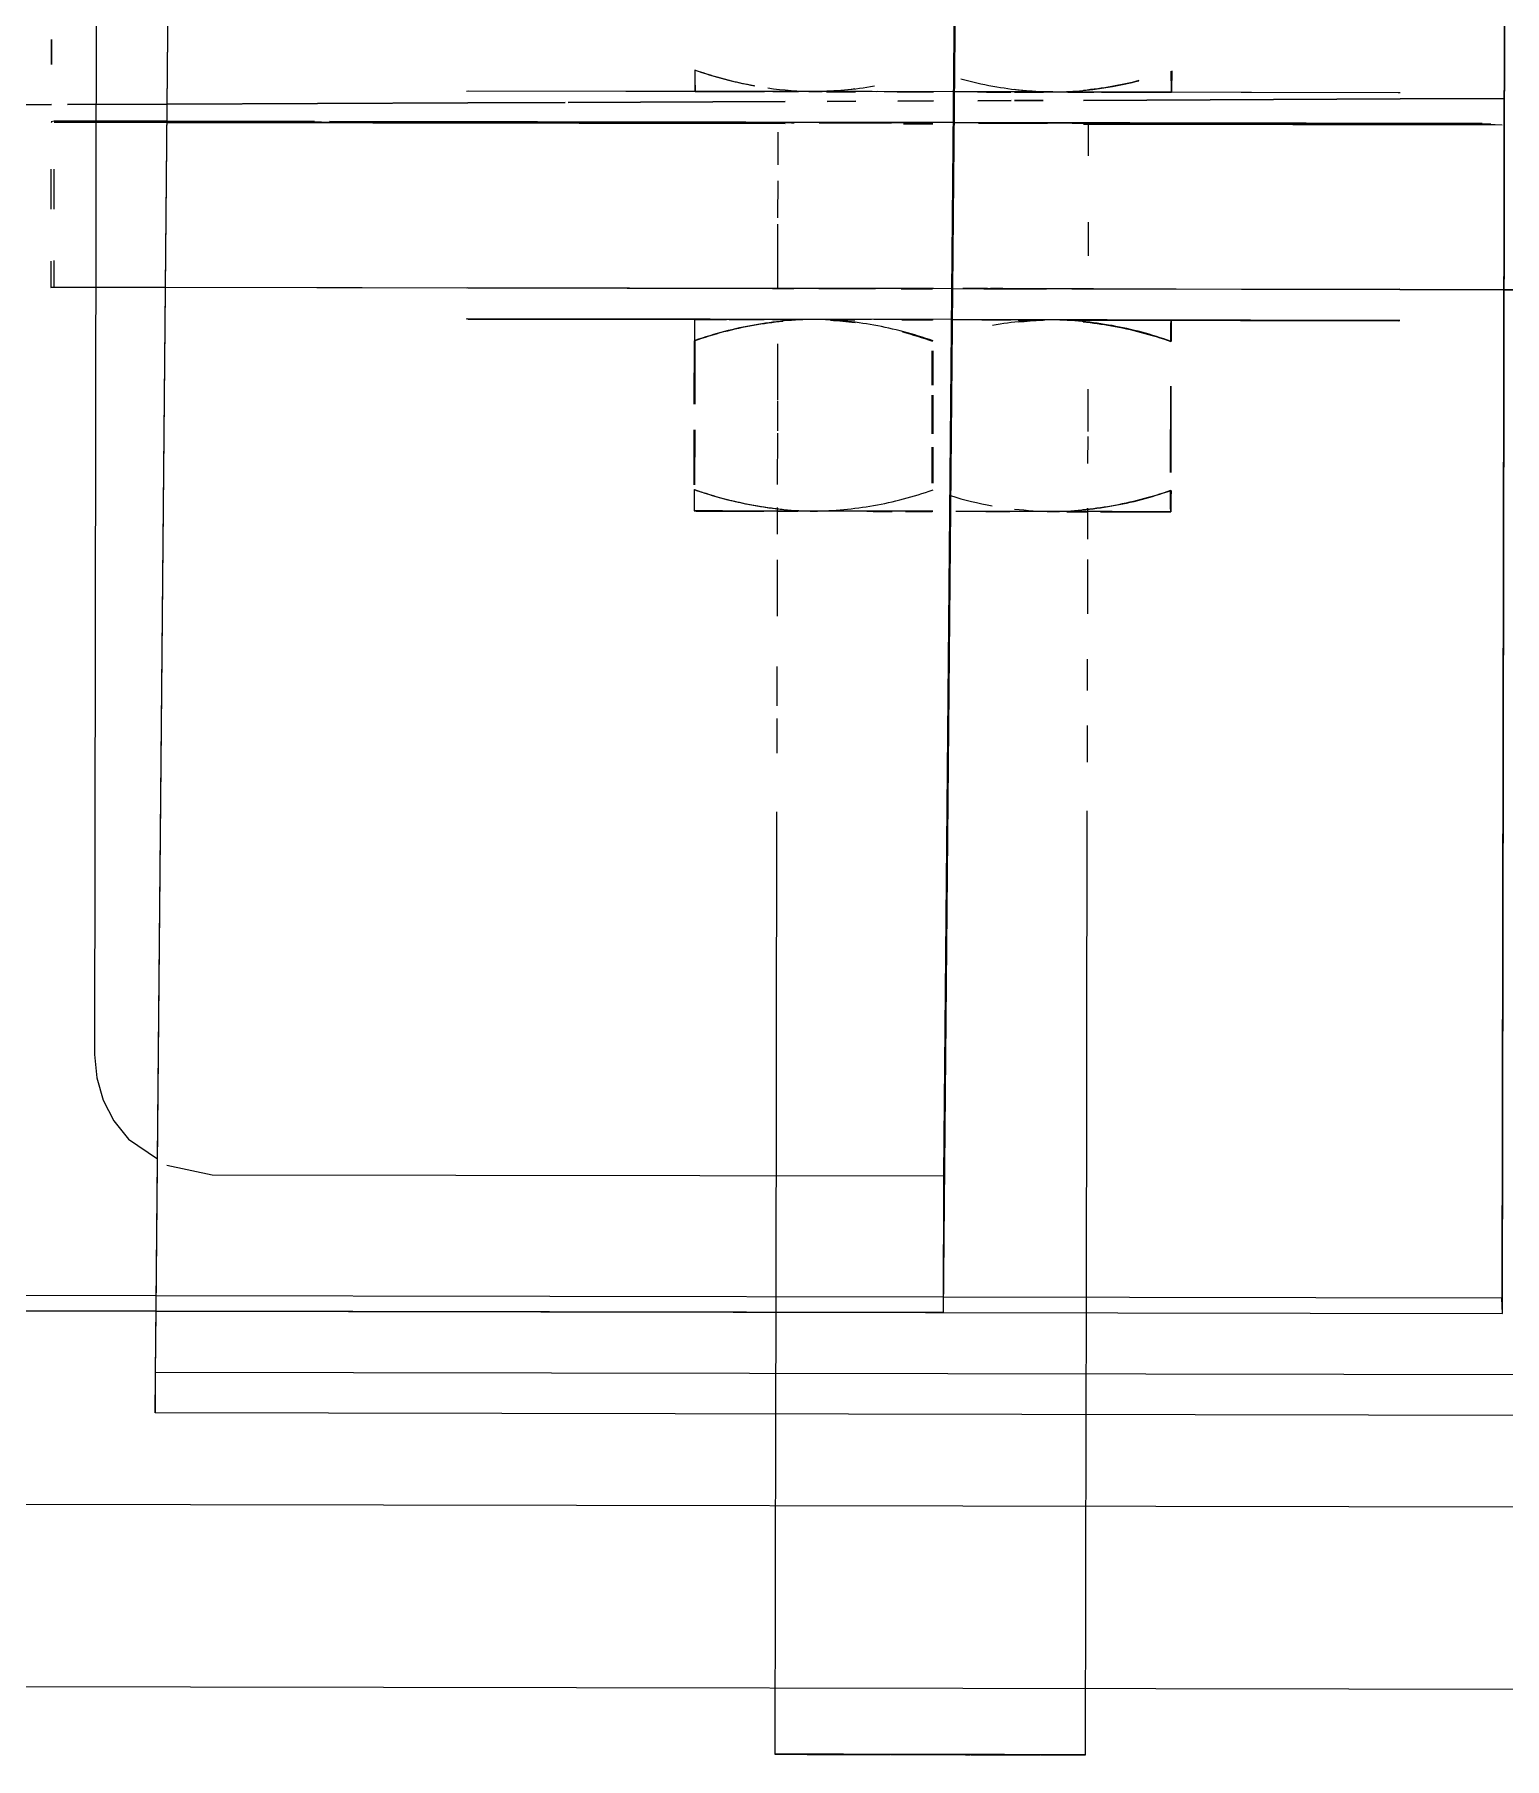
# Model space of a CAD drawing. Header units: metres. Extents: x -354 to -91, y 3 to 562.
# Drawn here: x -227.9188 to -227.7769, y 509.4672 to 509.6336 of the extents above; entities that cross this region are included whole.
import ezdxf

# ---------------------------------------------------------------- set-up
doc = ezdxf.new("R2010")
doc.units = ezdxf.units.M
doc.layers.add('A-GENM', color=7, linetype='Continuous', lineweight=25)

# ---------------------------------------------------------------- blocks, each defined once
blk = doc.blocks.new('Adaptive point Fascia Panel Bracket - Type T04-V4-DRG-2873034 - CONSTRUCTION SEQUENCE STAGE A8')
at = {"layer": 'A-GENM', "color": 253, "true_color": 0xa3a3a3}
for p, q in [((-1101.06959, 509.63313), (-1101.06959, 509.63074)), ((-1101.06956, 509.63074), (-1101.06956, 509.63313)), ((-1101.02951, 509.62816), (-1101.02935, 509.62819)), ((-1101.02935, 509.62819), (-1100.98242, 509.62811)), ((-1100.99893, 509.6281), (-1101.02935, 509.62816)), ((-1100.99196, 509.62809), (-1100.9947, 509.62809)), ((-1100.98446, 509.62808), (-1100.98789, 509.62808)), ((-1100.98242, 509.62811), (-1100.93935, 509.62803)), ((-1100.97696, 509.62806), (-1100.98015, 509.62807)), ((-1100.97385, 509.62806), (-1100.97659, 509.62806)), ((-1100.93951, 509.628), (-1100.96994, 509.62805)), ((-1100.93951, 509.628), (-1100.93935, 509.62803)), ((-1101.06931, 509.62527), (-1101.06962, 509.62521)), ((-1101.0696, 509.62518), (-1101.06957, 509.62513)), ((-1101.05843, 509.62525), (-1101.06931, 509.62527)), ((-1101.05843, 509.62519), (-1101.06931, 509.62521)), ((-1101.06931, 509.62518), (-1101.05843, 509.62516)), ((-1101.05843, 509.62511), (-1101.06931, 509.62513)), ((-1101.04419, 509.62523), (-1101.05843, 509.62525)), ((-1100.99874, 509.62508), (-1101.05843, 509.62519)), ((-1101.05843, 509.62516), (-1100.99874, 509.62505)), ((-1100.99874, 509.625), (-1101.05843, 509.62511)), ((-1100.98244, 509.62512), (-1101.04272, 509.62522)), ((-1101.02936, 509.62519), (-1101.02952, 509.62516)), ((-1100.98244, 509.62511), (-1101.02936, 509.62519)), ((-1101.02936, 509.62516), (-1100.99874, 509.6251)), ((-1100.99944, 509.6242), (-1100.99945, 509.62104)), ((-1100.99541, 509.62512), (-1100.99546, 509.62511)), ((-1100.98732, 509.62503), (-1100.98448, 509.62502)), ((-1100.98448, 509.62497), (-1100.98731, 509.62498)), ((-1100.98448, 509.62506), (-1100.98717, 509.62506)), ((-1100.98688, 509.62508), (-1100.98448, 509.62508)), ((-1100.93145, 509.62503), (-1100.98244, 509.62512)), ((-1100.93936, 509.62503), (-1100.98244, 509.62511)), ((-1100.97346, 509.62507), (-1100.97341, 509.62508)), ((-1100.96994, 509.62505), (-1100.93952, 509.625)), ((-1100.93059, 509.62496), (-1100.96994, 509.62503)), ((-1100.96994, 509.625), (-1100.93017, 509.62493)), ((-1100.9295, 509.62488), (-1100.96994, 509.62495)), ((-1100.96944, 509.6219), (-1100.96944, 509.62508)), ((-1100.93952, 509.625), (-1100.93936, 509.62503)), ((-1101.06963, 509.62061), (-1101.06963, 509.61678)), ((-1101.06932, 509.61676), (-1101.06931, 509.62062)), ((-1100.99945, 509.6195), (-1100.99946, 509.61593)), ((-1100.99946, 509.61533), (-1100.99947, 509.60915)), ((-1100.96946, 509.61225), (-1100.96946, 509.61551)), ((-1101.06964, 509.61175), (-1101.06965, 509.60921)), ((-1101.06933, 509.60927), (-1101.06933, 509.61182)), ((-1101.06965, 509.60921), (-1101.06933, 509.60927)), ((-1101.05858, 509.60919), (-1101.06965, 509.60921)), ((-1101.06933, 509.60927), (-1101.05857, 509.60925)), ((-1101.02939, 509.60914), (-1101.05858, 509.60919)), ((-1101.05857, 509.60925), (-1100.98259, 509.60912)), ((-1101.02955, 509.60916), (-1101.02939, 509.60919)), ((-1101.02939, 509.60919), (-1100.98259, 509.60911)), ((-1100.99863, 509.6091), (-1101.02939, 509.60916)), ((-1100.99863, 509.60908), (-1101.02939, 509.60914)), ((-1100.99549, 509.60911), (-1100.99544, 509.60912)), ((-1100.98451, 509.60908), (-1100.98736, 509.60908)), ((-1100.98451, 509.60906), (-1100.98736, 509.60906)), ((-1100.98259, 509.60912), (-1100.92929, 509.60902)), ((-1100.98259, 509.60911), (-1100.93939, 509.60903)), ((-1100.97344, 509.60908), (-1100.97349, 509.60907)), ((-1100.93955, 509.609), (-1100.96997, 509.60905)), ((-1100.93939, 509.60898), (-1100.96997, 509.60903)), ((-1100.93939, 509.60903), (-1100.93955, 509.609)), ((-1100.92929, 509.60896), (-1100.93939, 509.60898)), ((-1100.92929, 509.60902), (-1100.74934, 509.6087)), ((-1100.87939, 509.60887), (-1100.92929, 509.60896)), ((-1101.02939, 509.60619), (-1101.02955, 509.60616)), ((-1100.98261, 509.60611), (-1101.02939, 509.60619)), ((-1101.02939, 509.60616), (-1100.99897, 509.6061)), ((-1100.99436, 509.60609), (-1100.992, 509.60609)), ((-1100.98745, 509.60608), (-1100.9845, 509.60608)), ((-1100.93939, 509.60603), (-1100.98261, 509.60611)), ((-1100.97975, 509.60607), (-1100.977, 509.60606)), ((-1100.97625, 509.60606), (-1100.97389, 509.60606)), ((-1100.96998, 509.60605), (-1100.93955, 509.606)), ((-1100.96457, 509.60605), (-1100.96458, 509.60605)), ((-1100.93955, 509.606), (-1100.93939, 509.60603)), ((-1101.00751, 509.59793), (-1101.0075, 509.60407)), ((-1101.00745, 509.60408), (-1101.00746, 509.59794)), ((-1100.99948, 509.60375), (-1100.99949, 509.59832)), ((-1100.98453, 509.59977), (-1100.98453, 509.6031)), ((-1100.98444, 509.59977), (-1100.98443, 509.6031)), ((-1100.98454, 509.59507), (-1100.98453, 509.59881)), ((-1100.98445, 509.59507), (-1100.98444, 509.59881)), ((-1100.96949, 509.59529), (-1100.96948, 509.59938)), ((-1100.96152, 509.59136), (-1100.96151, 509.59969)), ((-1100.96148, 509.59135), (-1100.96146, 509.59969)), ((-1100.99949, 509.59824), (-1100.99949, 509.59538)), ((-1101.00752, 509.59015), (-1101.00752, 509.59546)), ((-1101.00747, 509.59546), (-1101.00748, 509.59015)), ((-1100.99949, 509.59515), (-1100.9995, 509.5902)), ((-1100.98455, 509.5903), (-1100.98454, 509.5938)), ((-1100.98445, 509.5903), (-1100.98445, 509.59379)), ((-1100.9695, 509.5922), (-1100.96949, 509.59482)), ((-1100.99951, 509.58796), (-1100.99951, 509.58538)), ((-1100.96951, 509.5849), (-1100.96951, 509.5879)), ((-1100.99951, 509.5829), (-1100.99952, 509.57748)), ((-1100.96952, 509.57771), (-1100.96951, 509.58294)), ((-1100.99953, 509.57261), (-1100.99954, 509.56882)), ((-1100.96954, 509.5703), (-1100.96953, 509.57333)), ((-1100.99954, 509.56759), (-1100.99955, 509.56425)), ((-1100.96955, 509.56337), (-1100.96954, 509.56691)), ((-1100.99956, 509.5586), (-1100.99964, 509.51027)), ((-1100.96964, 509.51022), (-1100.96956, 509.5587)), ((-1100.99964, 509.51027), (-1100.99966, 509.50045)), ((-1100.96966, 509.50039), (-1100.96964, 509.51022)), ((-1100.99966, 509.50045), (-1100.99972, 509.46762)), ((-1100.96972, 509.46757), (-1100.96966, 509.50039))]:
    blk.add_line(p, q, dxfattribs=at)
for centre, major_axis, start_param, end_param in [((-1100.98443, 509.62809), (-0.023, 0.00004), 6.019617, 6.281417), ((-1100.98443, 509.62809), (-0.023, 0.00004), 0.000633, 0.260031), ((-1100.98443, 509.62809), (-0.023, 0.00004), 0.260031, 0.52183), ((-1100.98443, 509.62809), (-0.023, 0.00004), 5.757818, 6.019617), ((-1100.98443, 509.62809), (-0.023, 0.00004), 0.52183, 0.78363), ((-1100.98443, 509.62809), (-0.023, 0.00004), 5.234219, 5.757818), ((-1100.98443, 509.62809), (-0.0155, 0.00003), 5.757818, 6.281417), ((-1100.98443, 509.62809), (-0.0155, 0.00003), 0, 0.260031), ((-1100.98443, 509.62809), (-0.015, 0.00003), 0, 0.260031), ((-1100.98443, 509.62809), (-0.015, 0.00003), 5.757818, 6.281417), ((-1100.98443, 509.62809), (-0.0155, 0.00003), 0.260031, 0.52183), ((-1100.98443, 509.62809), (-0.015, 0.00003), 0.260031, 0.52183), ((-1100.98443, 509.62809), (-0.0155, 0.00003), 5.496019, 5.757818), ((-1100.98443, 509.62809), (-0.015, 0.00003), 5.234219, 5.757818), ((-1100.98443, 509.62809), (-0.023, 0.00004), 4.97242, 5.234219), ((-1100.98443, 509.62809), (-0.0155, 0.00003), 5.070908, 5.496019), ((-1100.98443, 509.62809), (-0.0155, 0.00003), 0.841885, 1.045429), ((-1100.98443, 509.62809), (-0.023, 0.00004), 1.105368, 1.234927), ((-1100.98443, 509.62809), (-0.015, 0.00003), 0.813938, 1.045429), ((-1100.98443, 509.62809), (-0.023, 0.00004), 4.71062, 4.949431), ((-1100.98443, 509.62809), (-0.0155, 0.00003), 4.71062, 4.97242), ((-1100.98443, 509.62809), (-0.015, 0.00003), 4.71062, 4.97242), ((-1100.98443, 509.62809), (-0.023, 0.00004), 1.418833, 1.569028), ((-1100.98443, 509.62809), (-0.0155, 0.00003), 1.345289, 1.569028), ((-1100.98443, 509.62809), (-0.015, 0.00003), 1.337771, 1.569028), ((-1100.98443, 509.62809), (-0.023, 0.00004), 4.448821, 4.623628), ((-1100.98443, 509.62809), (-0.015, 0.00003), 4.187022, 4.448821), ((-1100.98443, 509.62809), (-0.0155, 0.00003), 4.187022, 4.448821), ((-1100.98443, 509.62809), (-0.0155, 0.00003), 1.851579, 2.075185), ((-1100.98443, 509.62809), (-0.015, 0.00003), 1.861566, 2.092627), ((-1100.98443, 509.62809), (-0.023, 0.00004), 4.187022, 4.448821), ((-1100.98443, 509.62809), (-0.015, 0.00003), 3.925222, 4.187022), ((-1100.98443, 509.62809), (-0.0155, 0.00003), 3.925222, 4.187022), ((-1100.98443, 509.62809), (-0.0155, 0.00003), 2.102198, 2.325682), ((-1100.98443, 509.62809), (-0.015, 0.00003), 2.123491, 2.354426), ((-1100.98443, 509.62809), (-0.023, 0.00004), 1.92186, 2.05127), ((-1100.98443, 509.62809), (-0.015, 0.00003), 3.663423, 3.925222), ((-1100.98443, 509.62809), (-0.015, 0.00003), 2.616225, 2.878025), ((-1100.98443, 509.62809), (-0.015, 0.00003), 3.401623, 3.663423), ((-1100.98443, 509.62809), (-0.023, 0.00004), 3.925222, 4.102021), ((-1100.98443, 509.62809), (-0.0155, 0.00003), 2.616225, 2.878025), ((-1100.98443, 509.62809), (-0.0155, 0.00003), 3.141593, 3.663423), ((-1100.98443, 509.62809), (-0.015, 0.00003), 2.878025, 3.139824), ((-1100.98443, 509.62809), (-0.015, 0.00003), 3.141593, 3.401623), ((-1100.98443, 509.62809), (-0.0155, 0.00003), 2.878025, 3.139824), ((-1100.98443, 509.62809), (-0.023, 0.00004), 2.354426, 2.616225), ((-1100.98443, 509.62809), (-0.023, 0.00004), 3.663423, 3.925222), ((-1100.98443, 509.62809), (-0.023, 0.00004), 2.616225, 2.878025), ((-1100.98443, 509.62809), (-0.023, 0.00004), 3.401623, 3.663423), ((-1100.98443, 509.62809), (-0.023, 0.00004), 2.878025, 3.139824), ((-1100.98443, 509.62809), (-0.023, 0.00004), 3.140959, 3.401623), ((-1100.98444, 509.62509), (-0.0155, 0.00003), 0, 0.260031), ((-1100.98444, 509.62509), (-0.0155, 0.00003), 5.496019, 6.281417), ((-1100.98444, 509.62509), (-0.0155, 0.00003), 0.260031, 0.52183), ((-1100.98446, 509.62509), (-0.011, 0.00002), 0, 0.260031), ((-1100.98441, 509.6251), (-0.011, 0.00002), 6.019617, 6.281417), ((-1100.98444, 509.62509), (-0.0155, 0.00003), 5.234219, 5.496019), ((-1100.98446, 509.62509), (-0.011, 0.00002), 0.260031, 0.52183), ((-1100.98441, 509.6251), (-0.011, 0.00002), 5.234219, 6.019617), ((-1100.98444, 509.62509), (-0.0155, 0.00003), 0.846142, 1.045429), ((-1100.98446, 509.62509), (-0.011, 0.00002), 0.52183, 0.78363), ((-1100.98446, 509.62509), (-0.011, 0.00002), 0.78363, 1.045429), ((-1100.98444, 509.62509), (-0.0155, 0.00003), 4.97242, 5.208106), ((-1100.98444, 509.62509), (-0.0155, 0.00003), 1.096713, 1.307228), ((-1100.98441, 509.6251), (-0.011, 0.00002), 4.97242, 5.234219), ((-1100.98441, 509.6251), (-0.011, 0.00002), 3.141593, 4.448821), ((-1100.98444, 509.62509), (-0.0155, 0.00003), 4.187022, 4.448821), ((-1100.98444, 509.62509), (-0.0155, 0.00003), 1.855819, 2.078401), ((-1100.98446, 509.62509), (-0.011, 0.00002), 2.092627, 2.616225), ((-1100.98444, 509.62509), (-0.0155, 0.00003), 3.925222, 4.187022), ((-1100.98444, 509.62509), (-0.0155, 0.00003), 2.106432, 2.328738), ((-1100.98446, 509.62509), (-0.011, 0.00002), 2.616225, 3.139824), ((-1100.98444, 509.62509), (-0.0155, 0.00003), 3.401623, 3.925222), ((-1100.98444, 509.62509), (-0.0155, 0.00003), 2.616225, 2.878025), ((-1100.98444, 509.62509), (-0.0155, 0.00003), 2.878025, 3.139824), ((-1100.98444, 509.62509), (-0.0155, 0.00003), 3.141593, 3.401623), ((-1100.98447, 509.60909), (-0.0155, 0.00003), 5.757818, 6.281417), ((-1100.98447, 509.60909), (-0.0155, 0.00003), 0, 0.260031), ((-1100.98447, 509.60909), (-0.0155, 0.00003), 0.260031, 0.52183), ((-1100.98447, 509.60909), (-0.0155, 0.00003), 5.496019, 5.757818), ((-1100.98449, 509.60909), (-0.011, 0.00002), 0, 0.260031), ((-1100.98444, 509.6091), (-0.011, 0.00002), 5.234219, 6.281417), ((-1100.98447, 509.60909), (-0.0155, 0.00003), 5.234219, 5.496019), ((-1100.98449, 509.60909), (-0.011, 0.00002), 0.260031, 0.52183), ((-1100.98449, 509.60909), (-0.011, 0.00002), 0.52183, 0.78363), ((-1100.98449, 509.60909), (-0.011, 0.00002), 0.78363, 1.045429), ((-1100.98444, 509.6091), (-0.011, 0.00002), 4.97242, 5.234219), ((-1100.98447, 509.60909), (-0.0155, 0.00003), 4.71062, 4.97242), ((-1100.98447, 509.60909), (-0.0155, 0.00003), 1.372194, 1.569028), ((-1100.98449, 509.60909), (-0.011, 0.00002), 1.307228, 1.569028), ((-1100.98444, 509.6091), (-0.011, 0.00002), 4.71062, 4.97242), ((-1100.98444, 509.6091), (-0.011, 0.00002), 4.216019, 4.448821), ((-1100.98447, 509.60909), (-0.0155, 0.00003), 1.892819, 2.078401), ((-1100.98447, 509.60909), (-0.0155, 0.00003), 4.187022, 4.370346), ((-1100.98449, 509.60909), (-0.011, 0.00002), 2.092627, 3.139824), ((-1100.98444, 509.6091), (-0.011, 0.00002), 3.925222, 4.187022), ((-1100.98447, 509.60909), (-0.0155, 0.00003), 3.925222, 4.187022), ((-1100.98444, 509.6091), (-0.011, 0.00002), 3.663423, 3.925222), ((-1100.98447, 509.60909), (-0.0155, 0.00003), 2.129017, 2.328738), ((-1100.98444, 509.6091), (-0.011, 0.00002), 3.401623, 3.663423), ((-1100.98444, 509.6091), (-0.011, 0.00002), 3.141593, 3.401623), ((-1100.98447, 509.60909), (-0.0155, 0.00003), 3.663423, 3.925222), ((-1100.98447, 509.60909), (-0.0155, 0.00003), 2.616225, 2.878025), ((-1100.98447, 509.60909), (-0.0155, 0.00003), 3.401623, 3.663423), ((-1100.98447, 509.60909), (-0.0155, 0.00003), 2.878025, 3.139824), ((-1100.98447, 509.60909), (-0.0155, 0.00003), 3.141593, 3.401623), ((-1100.98447, 509.60609), (-0.023, 0.00004), 6.282552, 6.805016), ((-1100.98447, 509.60609), (-0.023, 0.00004), 6.019617, 6.281417), ((-1100.98447, 509.60609), (-0.023, 0.00004), 5.757818, 6.019617), ((-1100.98447, 509.60609), (-0.023, 0.00004), 0.545845, 0.78363), ((-1100.98447, 509.60609), (-0.023, 0.00004), 5.234219, 5.735728), ((-1100.98447, 509.60609), (-0.0155, 0.00003), 0, 0.260031), ((-1100.98447, 509.60609), (-0.0155, 0.00003), 5.757818, 6.281417), ((-1100.98447, 509.60609), (-0.015, 0.00003), 5.757818, 6.281417), ((-1100.98447, 509.60609), (-0.015, 0.00003), 0, 0.52183), ((-1100.98447, 509.60609), (-0.0155, 0.00003), 0.260031, 0.52183), ((-1100.98447, 509.60609), (-0.0155, 0.00003), 5.496019, 5.757818), ((-1100.98447, 509.60609), (-0.015, 0.00003), 5.496019, 5.757818), ((-1100.98447, 509.60609), (-0.023, 0.00004), 4.97242, 5.234219), ((-1100.98447, 509.60609), (-0.0155, 0.00003), 5.234219, 5.496019), ((-1100.98447, 509.60609), (-0.015, 0.00003), 5.234219, 5.496019), ((-1100.98447, 509.60609), (-0.015, 0.00003), 0.846202, 1.045429), ((-1100.98447, 509.60609), (-0.023, 0.00004), 1.123426, 1.234927), ((-1100.98447, 509.60609), (-0.023, 0.00004), 4.71062, 4.963102), ((-1100.98447, 509.60609), (-0.0155, 0.00003), 4.71062, 4.97242), ((-1100.98447, 509.60609), (-0.015, 0.00003), 4.71062, 4.97242), ((-1100.98447, 509.60609), (-0.023, 0.00004), 1.439828, 1.569028), ((-1100.98447, 509.60609), (-0.0155, 0.00003), 1.376442, 1.569028), ((-1100.98447, 509.60609), (-0.015, 0.00003), 1.369962, 1.569028), ((-1100.98447, 509.60609), (-0.023, 0.00004), 4.448821, 4.630575), ((-1100.98447, 509.60609), (-0.015, 0.00003), 4.187022, 4.448821), ((-1100.98447, 509.60609), (-0.0155, 0.00003), 4.187022, 4.448821), ((-1100.98447, 509.60609), (-0.0155, 0.00003), 1.882671, 2.075185), ((-1100.98447, 509.60609), (-0.015, 0.00003), 1.893695, 2.092627), ((-1100.98447, 509.60609), (-0.023, 0.00004), 4.187022, 4.448821), ((-1100.98447, 509.60609), (-0.015, 0.00003), 3.925222, 4.187022), ((-1100.98447, 509.60609), (-0.0155, 0.00003), 3.925222, 4.187022), ((-1100.98447, 509.60609), (-0.0155, 0.00003), 2.133251, 2.325682), ((-1100.98447, 509.60609), (-0.015, 0.00003), 2.15558, 2.354426), ((-1100.98447, 509.60609), (-0.023, 0.00004), 1.939843, 2.05127), ((-1100.98447, 509.60609), (-0.015, 0.00003), 3.663423, 3.925222), ((-1100.98447, 509.60609), (-0.0155, 0.00003), 3.663423, 3.925222), ((-1100.98447, 509.60609), (-0.023, 0.00004), 3.925222, 4.187022), ((-1100.98447, 509.60609), (-0.015, 0.00003), 2.616225, 3.139824), ((-1100.98447, 509.60609), (-0.015, 0.00003), 3.401623, 3.663423), ((-1100.98447, 509.60609), (-0.0155, 0.00003), 2.616225, 2.878025), ((-1100.98447, 509.60609), (-0.0155, 0.00003), 3.141593, 3.663423), ((-1100.98447, 509.60609), (-0.015, 0.00003), 3.141593, 3.401623), ((-1100.98447, 509.60609), (-0.0155, 0.00003), 2.878025, 3.139824), ((-1100.98447, 509.60609), (-0.023, 0.00004), 2.354426, 2.615736), ((-1100.98447, 509.60609), (-0.023, 0.00004), 3.663423, 3.925222), ((-1100.98447, 509.60609), (-0.023, 0.00004), 2.616225, 2.878025), ((-1100.98447, 509.60609), (-0.023, 0.00004), 3.401623, 3.663423), ((-1100.98447, 509.60609), (-0.023, 0.00004), 2.878025, 3.139824), ((-1100.98447, 509.60609), (-0.023, 0.00004), 3.142226, 3.401623), ((-1100.98451, 509.58759), (-0.023, 0.00004), 6.019617, 6.281417), ((-1100.98451, 509.58759), (-0.023, 0.00004), 0.000633, 0.260031), ((-1100.98451, 509.58759), (-0.023, 0.00004), 0.260031, 0.52183), ((-1100.98451, 509.58759), (-0.023, 0.00004), 5.757818, 6.019617), ((-1100.98451, 509.58759), (-0.023, 0.00004), 0.52183, 0.78363), ((-1100.98451, 509.58759), (-0.023, 0.00004), 5.496019, 5.757818), ((-1100.98451, 509.58759), (-0.023, 0.00004), 5.234219, 5.496019), ((-1100.98451, 509.58759), (-0.015, 0.00003), 0, 0.52183), ((-1100.98451, 509.58759), (-0.015, 0.00003), 5.757818, 6.281417), ((-1100.98451, 509.58759), (-0.015, 0.00003), 5.496019, 5.757818), ((-1100.98451, 509.58759), (-0.023, 0.00004), 4.97242, 5.234219), ((-1100.98451, 509.58759), (-0.015, 0.00003), 5.234219, 5.496019), ((-1100.98451, 509.58759), (-0.015, 0.00003), 4.97242, 5.234219), ((-1100.98451, 509.58759), (-0.015, 0.00003), 1.135189, 1.307228), ((-1100.98451, 509.58759), (-0.023, 0.00004), 4.71062, 4.97242), ((-1100.98451, 509.58759), (-0.015, 0.00003), 4.71062, 4.97242), ((-1100.98451, 509.58759), (-0.023, 0.00004), 1.457482, 1.569028), ((-1100.98451, 509.58759), (-0.015, 0.00003), 1.397032, 1.569028), ((-1100.98451, 509.58759), (-0.023, 0.00004), 4.498478, 4.614804), ((-1100.98451, 509.58759), (-0.015, 0.00003), 3.663423, 4.381571), ((-1100.98451, 509.58759), (-0.015, 0.00003), 1.920713, 2.092627), ((-1100.98451, 509.58759), (-0.023, 0.00004), 4.187022, 4.448821), ((-1100.98451, 509.58759), (-0.023, 0.00004), 3.140959, 4.187022), ((-1100.98451, 509.58759), (-0.015, 0.00003), 2.616225, 3.139824), ((-1100.98451, 509.58759), (-0.015, 0.00003), 3.401623, 3.663423), ((-1100.98451, 509.58759), (-0.015, 0.00003), 3.141593, 3.401623), ((-1100.98451, 509.58759), (-0.023, 0.00004), 2.354426, 3.139824), ((-1100.98472, 509.46759), (-0.015, 0.00003), 3.141593, 6.281417), ((-1100.98472, 509.46759), (-0.015, 0.00003), 0, 0.260031), ((-1100.98472, 509.46759), (-0.015, 0.00003), 0.260031, 0.52183), ((-1100.98472, 509.46759), (-0.015, 0.00003), 0.524752, 0.78363), ((-1100.98472, 509.46759), (-0.015, 0.00003), 0.786797, 1.045429), ((-1100.98472, 509.46759), (-0.015, 0.00003), 1.048758, 1.307228), ((-1100.98472, 509.46759), (-0.015, 0.00003), 1.310686, 1.569028), ((-1100.98472, 509.46759), (-0.015, 0.00003), 1.572606, 1.830827), ((-1100.98472, 509.46759), (-0.015, 0.00003), 1.834534, 2.092627), ((-1100.98472, 509.46759), (-0.015, 0.00003), 2.096495, 2.354426), ((-1100.98472, 509.46759), (-0.015, 0.00003), 2.358538, 2.616225), ((-1100.98472, 509.46759), (-0.015, 0.00003), 2.616225, 2.878025), ((-1100.98472, 509.46759), (-0.015, 0.00003), 2.878025, 3.139824)]:
    blk.add_ellipse(centre, major_axis=major_axis, ratio=0.000366, start_param=start_param, end_param=end_param, dxfattribs=at)
for points in [[(-1101.00174, 509.62866), (-1101.00365, 509.62901), (-1101.00556, 509.62952), (-1101.00745, 509.63018)], [(-1101.00745, 509.63018), (-1101.00745, 509.62952), (-1101.00745, 509.62902), (-1101.00744, 509.62868)], [(-1101.00744, 509.62868), (-1101.00744, 509.62834), (-1101.00744, 509.62815), (-1101.00743, 509.62813)], [(-1101.00743, 509.62813), (-1101.00743, 509.62816), (-1101.00743, 509.62834), (-1101.00742, 509.62868)], [(-1101.00742, 509.62868), (-1101.00742, 509.62903), (-1101.00741, 509.62953), (-1101.00741, 509.63019)], [(-1101.00741, 509.63019), (-1101.00551, 509.62953), (-1101.0036, 509.62902), (-1101.00168, 509.62868)], [(-1100.9959, 509.62812), (-1100.99396, 509.62814), (-1100.99204, 509.62832), (-1100.99012, 509.62866)], [(-1100.98178, 509.62935), (-1100.98075, 509.62906), (-1100.97971, 509.62883), (-1100.97867, 509.62864)], [(-1100.97867, 509.62864), (-1100.97675, 509.62829), (-1100.97483, 509.62811), (-1100.9729, 509.62808)], [(-1100.96458, 509.62917), (-1100.96544, 509.62894), (-1100.96632, 509.62876), (-1100.96719, 509.6286)], [(-1100.96144, 509.6286), (-1100.96145, 509.62894), (-1100.96145, 509.62944), (-1100.96145, 509.6301)], [(-1100.96141, 509.63011), (-1100.96141, 509.62945), (-1100.96142, 509.62894), (-1100.96142, 509.6286)], [(-1101.00041, 509.62847), (-1100.99891, 509.62826), (-1100.99741, 509.62814), (-1100.9959, 509.62812)], [(-1100.99201, 509.62837), (-1100.99291, 509.62826), (-1100.9938, 509.62818), (-1100.9947, 509.62814)], [(-1100.97385, 509.62809), (-1100.97477, 509.62812), (-1100.97569, 509.62819), (-1100.9766, 509.6283)], [(-1100.96719, 509.6286), (-1100.9681, 509.62844), (-1100.96902, 509.62832), (-1100.96993, 509.62823)], [(-1100.96143, 509.62805), (-1100.96144, 509.62807), (-1100.96144, 509.62825), (-1100.96144, 509.6286)], [(-1100.96142, 509.6286), (-1100.96143, 509.62826), (-1100.96143, 509.62808), (-1100.96143, 509.62805)], [(-1101.00749, 509.60558), (-1101.00749, 509.60524), (-1101.00749, 509.60474), (-1101.0075, 509.60407)], [(-1101.0075, 509.60407), (-1101.0056, 509.60473), (-1101.00369, 509.60523), (-1101.00178, 509.60557)], [(-1101.00747, 509.60613), (-1101.00748, 509.60611), (-1101.00748, 509.60593), (-1101.00749, 509.60558)], [(-1101.00746, 509.60559), (-1101.00747, 509.60593), (-1101.00747, 509.60611), (-1101.00747, 509.60613)], [(-1101.00745, 509.60408), (-1101.00746, 509.60475), (-1101.00746, 509.60525), (-1101.00746, 509.60559)], [(-1101.00172, 509.60558), (-1101.00364, 509.60524), (-1101.00555, 509.60474), (-1101.00745, 509.60408)], [(-1101.00178, 509.60557), (-1101.00084, 509.60574), (-1100.9999, 509.60586), (-1100.99895, 509.60595)], [(-1100.99594, 509.60612), (-1100.99787, 509.6061), (-1100.9998, 509.60592), (-1101.00172, 509.60558)], [(-1100.99016, 509.60556), (-1100.99208, 509.60591), (-1100.994, 509.6061), (-1100.99594, 509.60612)], [(-1100.99435, 509.60604), (-1100.99356, 509.606), (-1100.99278, 509.60592), (-1100.99199, 509.60582)], [(-1100.98443, 509.60405), (-1100.98633, 509.60471), (-1100.98824, 509.60522), (-1100.99016, 509.60556)], [(-1100.97294, 509.60608), (-1100.97487, 509.60606), (-1100.97679, 509.60588), (-1100.97871, 509.60554)], [(-1100.97625, 509.60588), (-1100.97547, 509.60596), (-1100.97469, 509.60602), (-1100.9739, 509.60605)], [(-1100.96145, 509.604), (-1100.96335, 509.60467), (-1100.96716, 509.60568), (-1100.97101, 509.60605), (-1100.97294, 509.60608)], [(-1100.96997, 509.60589), (-1100.96906, 509.6058), (-1100.96814, 509.60567), (-1100.96723, 509.60551)], [(-1100.96723, 509.60551), (-1100.96531, 509.60516), (-1100.9634, 509.60466), (-1100.9615, 509.60399)], [(-1100.9615, 509.60399), (-1100.9615, 509.60466), (-1100.96149, 509.60516), (-1100.96149, 509.6055)], [(-1100.96149, 509.6055), (-1100.96148, 509.60585), (-1100.96148, 509.60603), (-1100.96147, 509.60605)], [(-1100.96147, 509.60605), (-1100.96147, 509.60603), (-1100.96147, 509.60585), (-1100.96146, 509.60551)], [(-1100.96146, 509.60551), (-1100.96146, 509.60517), (-1100.96146, 509.60466), (-1100.96145, 509.604)], [(-1100.98742, 509.60492), (-1100.98645, 509.60466), (-1100.98549, 509.60437), (-1100.98452, 509.60403)], [(-1101.00181, 509.58816), (-1101.00372, 509.58851), (-1101.00563, 509.58902), (-1101.00753, 509.58968)], [(-1101.00753, 509.58968), (-1101.00752, 509.58902), (-1101.00752, 509.58852), (-1101.00752, 509.58818)], [(-1101.00749, 509.58818), (-1101.00749, 509.58853), (-1101.00748, 509.58903), (-1101.00748, 509.58969)], [(-1101.00748, 509.58969), (-1101.00558, 509.58903), (-1101.00367, 509.58852), (-1101.00175, 509.58818)], [(-1100.99019, 509.58816), (-1100.98827, 509.5885), (-1100.98636, 509.589), (-1100.98446, 509.58966)], [(-1100.98277, 509.58911), (-1100.98143, 509.5887), (-1100.98009, 509.58838), (-1100.97874, 509.58814)], [(-1100.97297, 509.58758), (-1100.97104, 509.5876), (-1100.96719, 509.58795), (-1100.96338, 509.58895), (-1100.96148, 509.58961)], [(-1100.96153, 509.5896), (-1100.96343, 509.58894), (-1100.96534, 509.58844), (-1100.96726, 509.5881)], [(-1100.96152, 509.5881), (-1100.96152, 509.58844), (-1100.96152, 509.58894), (-1100.96153, 509.5896)], [(-1100.96148, 509.58961), (-1100.96148, 509.58895), (-1100.96149, 509.58844), (-1100.96149, 509.5881)], [(-1101.00752, 509.58818), (-1101.00751, 509.58784), (-1101.00751, 509.58765), (-1101.00751, 509.58763)], [(-1101.00751, 509.58763), (-1101.0075, 509.58766), (-1101.0075, 509.58784), (-1101.00749, 509.58818)], [(-1100.99901, 509.58777), (-1100.99994, 509.58787), (-1101.00088, 509.588), (-1101.00181, 509.58816)], [(-1101.00175, 509.58818), (-1100.99983, 509.58783), (-1100.99791, 509.58765), (-1100.99597, 509.58762)], [(-1100.99597, 509.58762), (-1100.99404, 509.58764), (-1100.99211, 509.58782), (-1100.99019, 509.58816)], [(-1100.9766, 509.58782), (-1100.9754, 509.58768), (-1100.97419, 509.5876), (-1100.97297, 509.58758)], [(-1100.96726, 509.5881), (-1100.96817, 509.58794), (-1100.96909, 509.58782), (-1100.97, 509.58773)], [(-1100.96151, 509.58755), (-1100.96151, 509.58757), (-1100.96151, 509.58775), (-1100.96152, 509.5881)], [(-1100.96149, 509.5881), (-1100.9615, 509.58776), (-1100.9615, 509.58758), (-1100.96151, 509.58755)]]:
    blk.add_open_spline(points, degree=3, dxfattribs=at)
blk.add_open_spline([(-1100.97222, 509.62809), (-1100.97052, 509.62814), (-1100.96796, 509.6284), (-1100.96543, 509.62895), (-1100.96458, 509.62916)], degree=3, knots=[0.0588387, 0.0588387, 0.0588387, 0.0588387, 0.5, 0.7226058, 0.7226058, 0.7226058, 0.7226058], dxfattribs=at)
blk = doc.blocks.new('Barrier-Precast-MPB-03-B - Typical-63995089-DRG-2873034 - CONSTRUCTION SEQUENCE STAGE A8')
at = {"layer": 'A-GENM', "color": 253, "true_color": 0xa3a3a3}
for p, q in [((-0.22658, -0.31546), (-0.22671, 3.90891)), ((-0.20898, -0.31547), (-0.20911, 3.9089))]:
    blk.add_line(p, q, dxfattribs=at)
blk = doc.blocks.new('SCR_SW_1 - SCR_SW_1-66993692-DRG-2873034 - CONSTRUCTION SEQUENCE STAGE A8')
at = {"layer": 'A-GENM', "color": 253, "true_color": 0xa3a3a3}
for p, q in [((-0.00003, -0.00395), (0.00276, 0.37754)), ((0.00273, 0.37754), (0.00001, 0.00588)), ((0.00001, 0.00587), (-0.00004, 0)), ((-0.00004, 0), (-0.00003, -0.00395)), ((-0.00001, 0), (1.18002, 0)), ((1.18002, -0.00396), (-0.00003, -0.00395))]:
    blk.add_line(p, q, dxfattribs=at)
blk = doc.blocks.new('POST_2560_1C_360UB - 1C-68650719-DRG-2873034 - CONSTRUCTION SEQUENCE STAGE A8')
at = {"layer": 'A-GENM', "color": 253, "true_color": 0xa3a3a3}
for p, q in [((-1100.98016, 509.88004), (-1100.98347, 509.51025)), ((-1100.98026, 509.88005), (-1100.98345, 509.52344)), ((-1101.06501, 509.77029), (-1101.06543, 509.53516)), ((-1101.06543, 509.53516), (-1101.06521, 509.53291)), ((-1101.06521, 509.53291), (-1101.06458, 509.53076)), ((-1101.06458, 509.53076), (-1101.06355, 509.52877)), ((-1101.06355, 509.52877), (-1101.06214, 509.527)), ((-1101.06214, 509.527), (-1101.05934, 509.52509)), ((-1101.05844, 509.52447), (-1101.05405, 509.52356)), ((-1101.05405, 509.52356), (-1100.98345, 509.52344)), ((-1100.98345, 509.52344), (-1100.98347, 509.51025)), ((-1101.05948, 509.51038), (-1101.15547, 509.51055)), ((-1100.98347, 509.51025), (-1101.05948, 509.51038))]:
    blk.add_line(p, q, dxfattribs=at)
blk = doc.blocks.new('PLATE ph - PLATE ph-V45-DRG-2873034 - CONSTRUCTION SEQUENCE STAGE A8')
at = {"layer": 'A-GENM', "color": 253, "true_color": 0xa3a3a3}
for p, q in [((-1100.92903, 509.79005), (-1100.92953, 509.51165)), ((-1100.92947, 509.51015), (-1100.92897, 509.79005)), ((-1101.20947, 509.51064), (-1101.05948, 509.51038)), ((-1101.05946, 509.51187), (-1101.15546, 509.51204)), ((-1100.98346, 509.51174), (-1101.05946, 509.51187)), ((-1100.92953, 509.51165), (-1100.98346, 509.51174)), ((-1100.92947, 509.51015), (-1100.92953, 509.51165)), ((-1101.05948, 509.51038), (-1100.92947, 509.51015))]:
    blk.add_line(p, q, dxfattribs=at)
blk = doc.blocks.new('T2DPAA-T2D-C3S-RS-M3D-100334_rvt-1-DRG-2873034 - CONSTRUCTION SEQUENCE STAGE A8')
at = {"layer": 'A-GENM', "color": 253, "true_color": 0xa3a3a3}
for p, q in [((-1101.05841, 509.6269), (-1101.02936, 509.62703)), ((-1101.02936, 509.62703), (-1101.05841, 509.6269)), ((-1101.02936, 509.62703), (-1101.01999, 509.62706)), ((-1101.01999, 509.62706), (-1101.02936, 509.62703)), ((-1101.0197, 509.62707), (-1100.99875, 509.62715)), ((-1100.99875, 509.62715), (-1101.0197, 509.62707)), ((-1100.99469, 509.62717), (-1100.99191, 509.62718)), ((-1100.99191, 509.62718), (-1100.99469, 509.62717)), ((-1100.98787, 509.6272), (-1100.98441, 509.62721)), ((-1100.98441, 509.62721), (-1100.98787, 509.6272)), ((-1100.98014, 509.62723), (-1100.97691, 509.62725)), ((-1100.97691, 509.62725), (-1100.98014, 509.62723)), ((-1100.97658, 509.62725), (-1100.97381, 509.62726)), ((-1100.97381, 509.62726), (-1100.97658, 509.62725)), ((-1100.96994, 509.62727), (-1100.93936, 509.6274)), ((-1100.93936, 509.6274), (-1100.96994, 509.62727)), ((-1100.93936, 509.6274), (-1100.92926, 509.62745)), ((-1100.92926, 509.62745), (-1100.93936, 509.6274)), ((-1101.07274, 509.62684), (-1101.06957, 509.62686)), ((-1101.06957, 509.62686), (-1101.07274, 509.62684)), ((-1101.06803, 509.62686), (-1101.05841, 509.6269)), ((-1101.05841, 509.6269), (-1101.06803, 509.62686))]:
    blk.add_line(p, q, dxfattribs=at)
at = {"layer": 'A-GENM', "color": 253, "lineweight": 25, "true_color": 0xa3a3a3}
for name in ['POST_2560_1C_360UB - 1C-68650719-DRG-2873034 - CONSTRUCTION SEQUENCE STAGE A8', 'Adaptive point Fascia Panel Bracket - Type T04-V4-DRG-2873034 - CONSTRUCTION SEQUENCE STAGE A8', 'PLATE ph - PLATE ph-V45-DRG-2873034 - CONSTRUCTION SEQUENCE STAGE A8']:
    blk.add_blockref(name, (0, 0), dxfattribs=at)
for name, p, rotation in [('SCR_SW_1 - SCR_SW_1-66993692-DRG-2873034 - CONSTRUCTION SEQUENCE STAGE A8', (-1101.05952, 509.50451), 359.8981126489205), ('Barrier-Precast-MPB-03-B - Typical-63995089-DRG-2873034 - CONSTRUCTION SEQUENCE STAGE A8', (-1101.0667, 509.26517), 269.8962782569156)]:
    blk.add_blockref(name, p, dxfattribs=dict(at, rotation=rotation))

msp = doc.modelspace()

# ---------------------------------------------------------------- block references
at = {"lineweight": 5}
msp.add_blockref('T2DPAA-T2D-C3S-RS-M3D-100334_rvt-1-DRG-2873034 - CONSTRUCTION SEQUENCE STAGE A8', (873.15239, 0), dxfattribs=at)

doc.saveas('drawing.dxf')
